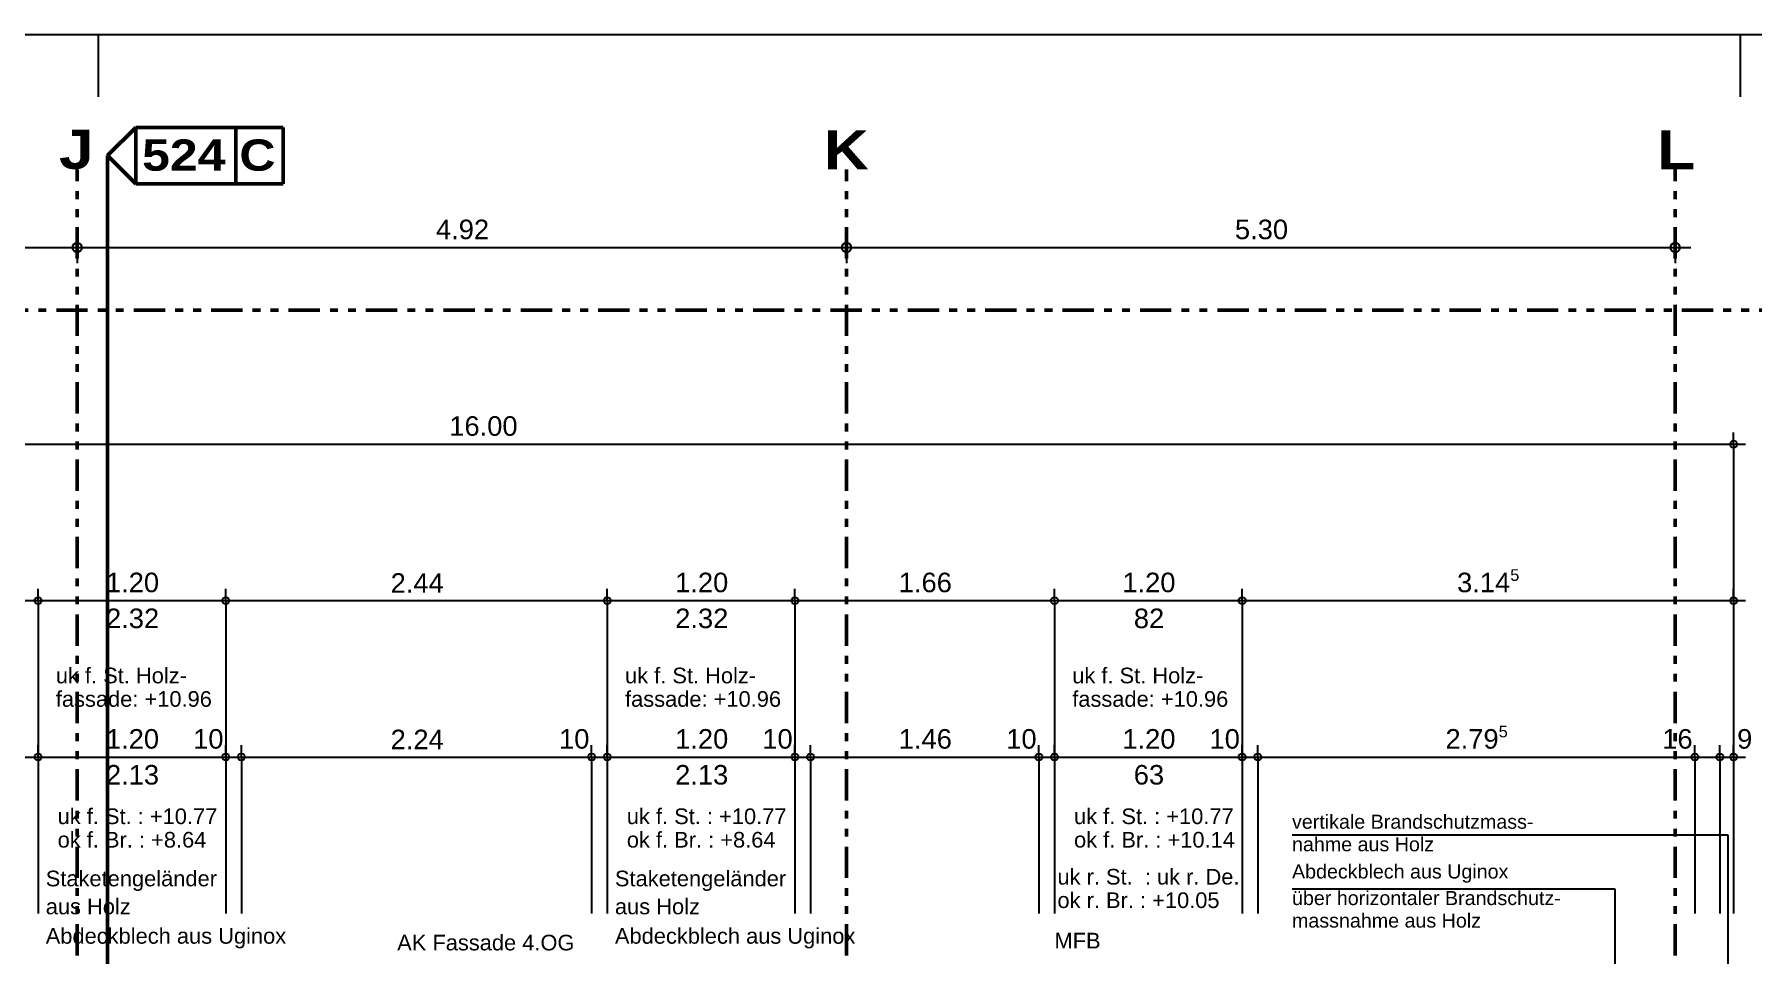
# Model space of a CAD drawing. Header units: centimetres. Extents: x 0.3 to 84.3, y 0.3 to 59.7.
# Drawn here: x 41.48 to 63.46, y 47.93 to 59.7 of the extents above; entities that cross this region are included whole.
import ezdxf

# ---------------------------------------------------------------- set-up
doc = ezdxf.new("R2010")
doc.units = ezdxf.units.CM
for name, pattern in [('AUSGEZOGEN', [0]), ('LINIE_23', [0.79, 0.4, -0.13, 0, -0.13, 0, -0.13]), ('RAND', [44.45, 12.7, -6.35, 12.7, -6.35, 0, -6.35]), ('STRICHPUNKT', [25.4, 12.7, -6.35, 0, -6.35])]:
    doc.linetypes.add(name, pattern=pattern)
for name, color, linetype, lineweight in [('Bauachsen grob', 7, 'RAND', 25), ('Plankopf', 7, 'AUSGEZOGEN', 25), ('Schnittbegrenzung', 7, 'AUSGEZOGEN', 25), ('Text Koten', 7, 'AUSGEZOGEN', 50), ('Text Werkplan Ausfuehrung', 7, 'AUSGEZOGEN', 50), ('Vorprojektmasse', 7, 'AUSGEZOGEN', 25), ('Werkplan- Ausfuehrungsmasse', 7, 'AUSGEZOGEN', 25)]:
    doc.layers.add(name, color=color, linetype=linetype, lineweight=lineweight)
doc.styles.add('ARIAL', font='ARIAL.TTF')
doc.styles.add('Arial Black', font='Arial Black')

msp = doc.modelspace()

# ---------------------------------------------------------------- linework, layer by layer
at = {"layer": 'Bauachsen grob', "color": 32, "linetype": 'LINIE_23', "lineweight": 50, "true_color": 0xc36e14}
for p, q in [((42.03, 1.394), (42.03, 57.974)), ((51.87, 1.394), (51.87, 57.974)), ((62.47, 1.394), (62.47, 57.974)), ((21.964, 56.174), (72.416, 56.174))]:
    msp.add_line(p, q, dxfattribs=at)
at = {"layer": 'Plankopf', "color": 7, "linetype": 'AUSGEZOGEN', "lineweight": 25}
for p, q in [((0.3, 59.7), (84.3, 59.7)), ((42.3, 59.7), (42.3, 58.9)), ((63.3, 59.7), (63.3, 58.9))]:
    msp.add_line(p, q, dxfattribs=at)
at = {"layer": 'Schnittbegrenzung', "color": 14, "linetype": 'AUSGEZOGEN', "lineweight": 50, "true_color": 0xb20000}
for p, q in [((42.78, 58.511), (42.42, 58.151)), ((42.78, 57.791), (42.78, 58.511)), ((44.664, 58.511), (42.78, 58.511)), ((44.06, 57.791), (44.06, 58.511)), ((44.664, 57.791), (44.664, 58.511)), ((42.42, 58.151), (42.78, 57.791)), ((42.78, 57.791), (44.664, 57.791)), ((42.78, 57.791), (44.664, 57.791))]:
    msp.add_line(p, q, dxfattribs=at)
at = {"layer": 'Schnittbegrenzung', "color": 14, "linetype": 'STRICHPUNKT', "lineweight": 50, "true_color": 0xb20000}
msp.add_line((42.42, 46.214), (42.42, 58.151), dxfattribs=at)
at = {"layer": 'Text Werkplan Ausfuehrung', "color": 7, "linetype": 'AUSGEZOGEN', "lineweight": 25}
for p, q in [((57.568, 49.465), (63.144, 49.465)), ((63.144, 49.465), (63.144, 47.004)), ((57.568, 48.777), (61.698, 48.777)), ((61.698, 48.777), (61.698, 47.782))]:
    msp.add_line(p, q, dxfattribs=at)
at = {"layer": 'Vorprojektmasse', "color": 32, "linetype": 'AUSGEZOGEN', "lineweight": 25, "true_color": 0xc36e14}
for p, q in [((42.03, 56.974), (42.03, 57.174)), ((51.87, 56.974), (51.87, 57.174)), ((62.47, 56.974), (62.47, 57.174)), ((42.03, 56.974), (42.03, 56.774)), ((42.03, 56.974), (51.87, 56.974)), ((51.87, 56.974), (51.87, 56.774)), ((51.87, 56.974), (62.47, 56.974)), ((62.47, 56.974), (62.47, 56.774)), ((62.47, 56.974), (62.67, 56.974))]:
    msp.add_line(p, q, dxfattribs=at)
msp.add_lwpolyline([(31.91, 56.974), (36.457, 56.974), (36.457, 56.974), (42.03, 56.974)], dxfattribs=at)
for centre in [(42.03, 56.974), (51.87, 56.974), (62.47, 56.974)]:
    msp.add_circle(centre, 0.06, dxfattribs=at)
at = {"layer": 'Werkplan- Ausfuehrungsmasse', "color": 7, "linetype": 'AUSGEZOGEN', "lineweight": 25}
for p, q in [((63.216, 54.46), (63.216, 54.61)), ((63.216, 54.46), (63.216, 54.31)), ((63.216, 54.46), (63.216, 52.46)), ((63.216, 54.46), (63.366, 54.46)), ((41.53, 52.46), (41.53, 52.61)), ((43.93, 52.46), (43.93, 52.61)), ((48.81, 52.46), (48.81, 52.61)), ((51.21, 52.46), (51.21, 52.61)), ((54.53, 52.46), (54.53, 52.61)), ((56.93, 52.46), (56.93, 52.61)), ((63.216, 52.46), (63.216, 52.61)), ((41.53, 52.46), (41.53, 52.31)), ((41.53, 52.46), (43.93, 52.46)), ((43.93, 52.46), (43.93, 52.31)), ((43.93, 52.46), (48.81, 52.46)), ((48.81, 52.46), (48.81, 52.31)), ((48.81, 52.46), (51.21, 52.46)), ((51.21, 52.46), (51.21, 52.31)), ((51.21, 52.46), (54.53, 52.46)), ((54.53, 52.46), (54.53, 52.31)), ((54.53, 52.46), (56.93, 52.46)), ((56.93, 52.46), (56.93, 52.31)), ((56.93, 52.46), (56.93, 50.46)), ((56.93, 52.46), (63.216, 52.46)), ((63.216, 52.46), (63.216, 52.31)), ((63.216, 52.46), (63.216, 50.46)), ((63.216, 52.46), (63.366, 52.46)), ((41.53, 50.46), (41.53, 50.61)), ((43.93, 50.46), (43.93, 50.61)), ((44.13, 50.46), (44.13, 50.61)), ((48.61, 50.46), (48.61, 50.61)), ((48.81, 50.46), (48.81, 50.61)), ((51.21, 50.46), (51.21, 50.61)), ((51.41, 50.46), (51.41, 50.61)), ((54.33, 50.46), (54.33, 50.61)), ((54.53, 50.46), (54.53, 50.61)), ((56.93, 50.46), (56.93, 50.61)), ((57.13, 50.46), (57.13, 50.61)), ((62.72, 50.46), (62.72, 50.61)), ((63.04, 50.46), (63.04, 50.61)), ((63.216, 50.46), (63.216, 50.61)), ((41.33, 50.46), (41.53, 50.46)), ((41.53, 50.46), (41.53, 50.31)), ((41.53, 50.46), (43.93, 50.46)), ((43.93, 50.46), (43.93, 50.31)), ((43.93, 50.46), (44.13, 50.46)), ((44.13, 50.46), (44.13, 50.31)), ((44.13, 50.46), (48.61, 50.46)), ((48.61, 50.46), (48.61, 50.31)), ((48.61, 50.46), (48.81, 50.46)), ((48.81, 50.46), (48.81, 50.31)), ((48.81, 50.46), (51.21, 50.46)), ((51.21, 50.46), (51.21, 50.31)), ((51.21, 50.46), (51.41, 50.46)), ((51.41, 50.46), (51.41, 50.31)), ((51.41, 50.46), (54.33, 50.46)), ((54.33, 50.46), (54.33, 50.31)), ((54.33, 50.46), (54.53, 50.46)), ((54.53, 50.46), (54.53, 50.31)), ((54.53, 50.46), (56.93, 50.46)), ((56.93, 50.46), (56.93, 50.31)), ((56.93, 50.46), (56.93, 48.46)), ((56.93, 50.46), (57.13, 50.46)), ((57.13, 50.46), (57.13, 50.31)), ((57.13, 50.46), (57.13, 48.46)), ((57.13, 50.46), (62.72, 50.46)), ((62.72, 50.46), (62.72, 50.31)), ((62.72, 50.46), (62.72, 48.46)), ((62.72, 50.46), (63.04, 50.46)), ((63.04, 50.46), (63.04, 50.31)), ((63.04, 50.46), (63.04, 48.46)), ((63.04, 50.46), (63.216, 50.46)), ((63.216, 50.46), (63.216, 50.31)), ((63.216, 50.46), (63.216, 48.46)), ((63.216, 50.46), (63.366, 50.46))]:
    msp.add_line(p, q, dxfattribs=at)
for points in [[(31.22, 54.46), (46.59, 54.46), (46.59, 54.46), (63.216, 54.46)], [(36.65, 52.46), (36.876, 52.46), (36.876, 52.46), (41.53, 52.46)], [(41.53, 52.46), (41.53, 52.349), (41.53, 52.349), (41.53, 52.285), (41.53, 52.285), (41.53, 52.102), (41.53, 52.102), (41.53, 50.46)], [(43.93, 52.46), (43.93, 52.3), (43.93, 52.3), (43.93, 52.219), (43.93, 52.219), (43.93, 50.46)], [(48.81, 52.46), (48.81, 52.2), (48.81, 52.2), (48.81, 52.085), (48.81, 52.085), (48.81, 50.46)], [(51.21, 52.46), (51.21, 52.151), (51.21, 52.151), (51.21, 50.46)], [(54.53, 52.46), (54.53, 52.083), (54.53, 52.083), (54.53, 50.46)], [(41.53, 50.46), (41.53, 50.322), (41.53, 50.322), (41.53, 50.26), (41.53, 50.26), (41.53, 50.096), (41.53, 50.096), (41.53, 48.46)], [(43.93, 50.46), (43.93, 50.278), (43.93, 50.278), (43.93, 50.202), (43.93, 50.202), (43.93, 48.46)], [(44.13, 50.46), (44.13, 50.274), (44.13, 50.274), (44.13, 50.197), (44.13, 50.197), (44.13, 48.46)], [(48.61, 50.46), (48.61, 50.191), (48.61, 50.191), (48.61, 50.088), (48.61, 50.088), (48.61, 48.46)], [(48.81, 50.46), (48.81, 50.187), (48.81, 50.187), (48.81, 50.083), (48.81, 50.083), (48.81, 48.46)], [(51.21, 50.46), (51.21, 50.142), (51.21, 50.142), (51.21, 48.46)], [(51.41, 50.46), (51.41, 50.139), (51.41, 50.139), (51.41, 48.46)], [(54.33, 50.46), (54.33, 50.084), (54.33, 50.084), (54.33, 48.46)], [(54.53, 50.46), (54.53, 50.081), (54.53, 50.081), (54.53, 48.46)]]:
    msp.add_lwpolyline(points, dxfattribs=at)
for centre in [(63.216, 54.46), (41.53, 52.46), (43.93, 52.46), (48.81, 52.46), (51.21, 52.46), (54.53, 52.46), (56.93, 52.46), (63.216, 52.46), (41.53, 50.46), (43.93, 50.46), (44.13, 50.46), (48.61, 50.46), (48.81, 50.46), (51.21, 50.46), (51.41, 50.46), (54.33, 50.46), (54.53, 50.46), (56.93, 50.46), (57.13, 50.46), (62.72, 50.46), (63.04, 50.46), (63.216, 50.46)]:
    msp.add_circle(centre, 0.045, dxfattribs=at)

# ---------------------------------------------------------------- texts
at = {"layer": 'Bauachsen grob', "color": 32, "linetype": 'AUSGEZOGEN', "lineweight": 100, "true_color": 0xc36e14, "char_height": 0.5, "width": 0.25, "attachment_point": 7, "style": 'Arial Black'}
for s, insert in [('J', (41.797, 57.974)), ('K', (51.578, 57.974)), ('L', (62.237, 57.974))]:
    msp.add_mtext(s, dxfattribs=dict(at, insert=insert))
at = {"layer": 'Schnittbegrenzung', "color": 14, "linetype": 'AUSGEZOGEN', "lineweight": 35, "true_color": 0xb20000, "insert": (42.86, 57.951), "char_height": 0.4, "width": 0.2, "attachment_point": 7, "style": 'Arial Black'}
msp.add_mtext('524\\~C', dxfattribs=at)
at = {"layer": 'Text Koten', "color": 7, "linetype": 'AUSGEZOGEN', "lineweight": 35, "char_height": 0.2, "width": 0.1, "attachment_point": 7, "style": 'ARIAL'}
for s, insert in [('uk\\~f.\\~St.\\~Holz-', (41.757, 51.4)), ('uk\\~f.\\~St.\\~Holz-', (49.037, 51.4)), ('uk\\~f.\\~St.\\~Holz-', (54.757, 51.4)), ('fassade:\\~+10.96', (41.757, 51.1)), ('fassade:\\~+10.96', (49.037, 51.1)), ('fassade:\\~+10.96', (54.757, 51.1)), ('uk\\~f.\\~St.\\~:\\~+10.77', (41.78, 49.6)), ('uk\\~f.\\~St.\\~:\\~+10.77', (49.06, 49.6)), ('uk\\~f.\\~St.\\~:\\~+10.77', (54.78, 49.6)), ('ok\\~f.\\~Br.\\~:\\~+8.64', (41.78, 49.3)), ('ok\\~f.\\~Br.\\~:\\~+8.64', (49.06, 49.3)), ('ok\\~f.\\~Br.\\~:\\~+10.14', (54.78, 49.3)), ('uk\\~r.\\~St.\\~\\~:\\~uk\\~r.\\~De.', (54.568, 48.827)), ('ok\\~r.\\~Br.\\~:\\~+10.05', (54.568, 48.527))]:
    msp.add_mtext(s, dxfattribs=dict(at, insert=insert))
at = {"layer": 'Text Werkplan Ausfuehrung', "color": 7, "linetype": 'AUSGEZOGEN', "lineweight": 35, "attachment_point": 7, "style": 'ARIAL'}
for s, insert, char_height, width in [('vertikale\\~Brandschutzmass-', (57.568, 49.541), 0.18, 0.09), ('nahme\\~aus\\~Holz', (57.568, 49.253), 0.18, 0.09), ('Staketengeländer', (41.628, 48.747), 0.2, 0.1), ('Staketengeländer', (48.908, 48.747), 0.2, 0.1), ('Abdeckblech\\~aus\\~Uginox', (57.568, 48.853), 0.18, 0.09), ('aus\\~Holz', (41.628, 48.447), 0.2, 0.1), ('aus\\~Holz', (48.908, 48.447), 0.2, 0.1), ('über\\~horizontaler\\~Brandschutz-', (57.568, 48.565), 0.18, 0.09), ('massnahme\\~aus\\~Holz', (57.568, 48.277), 0.18, 0.09), ('Abdeckblech\\~aus\\~Uginox', (41.628, 48.013), 0.2, 0.1), ('AK\\~Fassade\\~4.OG', (46.123, 47.985), 0.2, 0.1), ('Abdeckblech\\~aus\\~Uginox', (48.908, 48.013), 0.2, 0.1), ('MFB', (54.53, 48.013), 0.2, 0.1)]:
    msp.add_mtext(s, dxfattribs=dict(at, insert=insert, char_height=char_height, width=width))
at = {"layer": 'Vorprojektmasse', "color": 32, "linetype": 'AUSGEZOGEN', "lineweight": 50, "true_color": 0xc36e14, "char_height": 0.25, "width": 0.125, "attachment_point": 7, "style": 'ARIAL'}
for s, insert in [('4.92', (46.619, 57.078)), ('5.30', (56.838, 57.078))]:
    msp.add_mtext(s, dxfattribs=dict(at, insert=insert))
at = {"layer": 'Werkplan- Ausfuehrungsmasse', "color": 7, "linetype": 'AUSGEZOGEN', "lineweight": 50, "attachment_point": 7, "style": 'ARIAL'}
for s, insert, char_height, width in [('16.00', (46.789, 54.564), 0.25, 0.125), ('1.20', (42.398, 52.564), 0.25, 0.125), ('2.44', (46.039, 52.56), 0.25, 0.125), ('1.20', (49.678, 52.564), 0.25, 0.125), ('1.66', (52.538, 52.564), 0.25, 0.125), ('1.20', (55.398, 52.564), 0.25, 0.125), ('3.14', (59.679, 52.564), 0.25, 0.125), ('5', (60.359, 52.71), 0.15, 0.075), ('2.32', (42.399, 52.105), 0.25, 0.125), ('2.32', (49.679, 52.105), 0.25, 0.125), ('82', (55.545, 52.105), 0.25, 0.125), ('1.20', (42.398, 50.564), 0.25, 0.125), ('10', (43.513, 50.564), 0.25, 0.125), ('2.24', (46.039, 50.56), 0.25, 0.125), ('10', (48.193, 50.564), 0.25, 0.125), ('1.20', (49.678, 50.564), 0.25, 0.125), ('10', (50.793, 50.564), 0.25, 0.125), ('1.46', (52.538, 50.564), 0.25, 0.125), ('10', (53.913, 50.564), 0.25, 0.125), ('1.20', (55.398, 50.564), 0.25, 0.125), ('10', (56.513, 50.564), 0.25, 0.125), ('2.79', (59.531, 50.564), 0.25, 0.125), ('5', (60.211, 50.71), 0.15, 0.075), ('16', (62.303, 50.564), 0.25, 0.125), ('9', (63.261, 50.564), 0.25, 0.125), ('2.13', (42.398, 50.105), 0.25, 0.125), ('2.13', (49.678, 50.105), 0.25, 0.125), ('63', (55.544, 50.105), 0.25, 0.125)]:
    msp.add_mtext(s, dxfattribs=dict(at, insert=insert, char_height=char_height, width=width))

doc.saveas('drawing.dxf')
